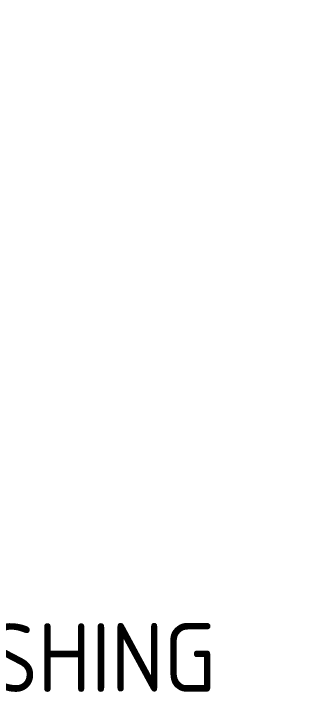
# Model space of a CAD drawing. Header units: millimetres. Extents: x 0 to 2378, y 0 to 1682.
# Drawn here: x 837.8 to 862.5, y 409.6 to 469.4 of the extents above; entities that cross this region are included whole.
import ezdxf

# ---------------------------------------------------------------- set-up
doc = ezdxf.new("R2010")
doc.units = ezdxf.units.MM
doc.header["$LTSCALE"] = 2
doc.layers.add('기호(ISO)', color=5, linetype='Continuous', lineweight=25)
doc.styles.add('치수 텍스트_PSTEK_POSCO', font='isocp.shx')
doc.dimstyles.new('치수_PSTEK_POSCO$7', dxfattribs={"dimscale": 2, "dimtxt": 3, "dimasz": 2, "dimexe": 2, "dimexo": 2.5, "dimgap": 1, "dimtad": 1, "dimrnd": 1e-08, "dimdsep": 46, "dimtxsty": '치수 텍스트_PSTEK_POSCO', "dimcen": 0.09, "dimdle": 10, "dimclrd": 7, "dimclre": 7, "dimclrt": 2, "dimadec": 1, "dimazin": 2, "dimtfac": 1, "dimtmove": 0, "dimatfit": 3, "dimfxl": 0, "dimtolj": 1, "dimlwd": -1, "dimlwe": -1, "dimarcsym": 0})

msp = doc.modelspace()

# ---------------------------------------------------------------- texts
at = {"layer": '기호(ISO)', "color": 2, "insert": (772.71, 412.906), "char_height": 6, "width": 96.97974, "attachment_point": 4, "style": '치수 텍스트_PSTEK_POSCO'}
msp.add_mtext('{\\fISOCP|b0|i0;\\H6.0000;절곡 후 용접+POLISHING}', dxfattribs=at)

# ---------------------------------------------------------------- leaders
at = {"layer": '기호(ISO)', "color": 7, "annotation_type": 0, "has_hookline": 1, "hookline_direction": 0, "text_width": 89.759}
msp.add_leader([(752.562, 469.438), (766.71, 412.906), (770.71, 412.906)], dimstyle='치수_PSTEK_POSCO$7', override={"dimtad": 0}, dxfattribs=at)

doc.saveas('drawing.dxf')
